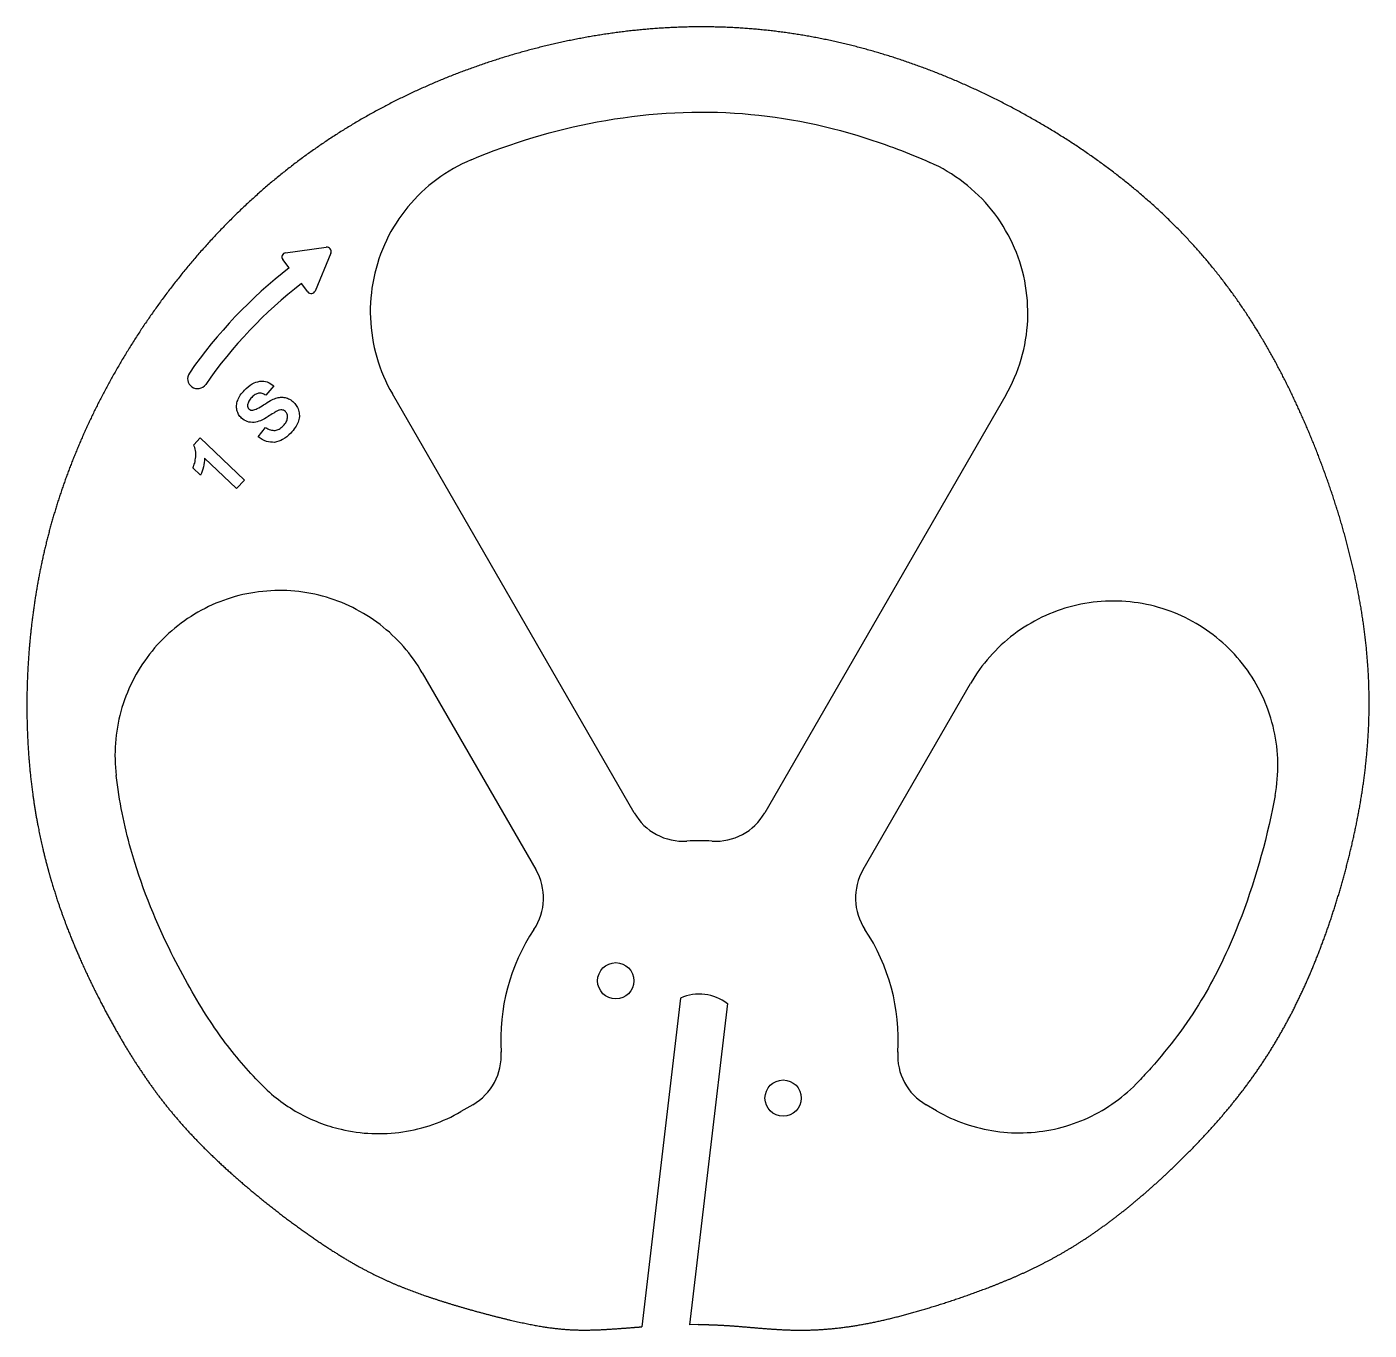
# Model space of a CAD drawing. Extents: x 312 to 548, y 95 to 325.
import ezdxf

# ---------------------------------------------------------------- set-up
doc = ezdxf.new("R2010")
doc.units = 0
doc.header["$LTSCALE"] = 12.7
doc.layers.add('VISIBLE', color=7, linetype='CONTINUOUS')

msp = doc.modelspace()

# ---------------------------------------------------------------- linework, layer by layer
at = {"layer": 'VISIBLE'}
for p, q in [((357.61, 285.22), (364.76, 286.19)), ((358.25, 282.55), (357.11, 284.02)), ((365.55, 285.16), (362.81, 278.48)), ((361.52, 278.31), (360.39, 279.78)), ((355.55, 261.76), (354.12, 260.12)), ((419, 186.59), (376.41, 260.37)), ((484.44, 260.12), (441.99, 186.59)), ((352.77, 252.78), (354.08, 254.45)), ((341.42, 251.4), (342.57, 252.61)), ((342.57, 252.61), (350.38, 245.19)), ((348.96, 243.69), (343.34, 249.04)), ((342.64, 246.03), (341.29, 247.32)), ((350.38, 245.19), (348.96, 243.69)), ((381.67, 211.25), (401.68, 176.59)), ((459.31, 176.59), (478.24, 209.38)), ((427.17, 153.96), (420.35, 96.08)), ((435.42, 152.99), (428.75, 96.44)), ((390.58, 135.19), (388.49, 133.98)), ((472.26, 134.11), (470.4, 135.19)), ((430.25, 96.5), (428.75, 96.44))]:
    msp.add_line(p, q, dxfattribs=at)
for centre in [(415.75, 157.01), (445.23, 136.35)]:
    msp.add_circle(centre, 3.2, dxfattribs=at)
for centre, radius, start, end in [((364.86, 285.44), 0.75, 337.6733, 97.6733), ((357.71, 284.48), 0.75, 97.6733, 217.6733), ((409.28, 216.46), 83.5, 127.6733, 145.2639), ((409.28, 216.46), 80, 127.6733, 145.2639), ((362.12, 278.77), 0.75, 217.6733, 337.6733), ((342.1, 263.04), 1.75, 145.2639, 325.2639), ((427.66, 191.59), 10, 210, 273.6122), ((433.33, 191.59), 10, 266.3878, 330), ((430.49, 146.68), 35, 86.3878, 93.6122), ((393.02, 171.59), 10, 326.3878, 30), ((467.97, 171.59), 10, 150, 213.6122), ((430.49, 146.68), 35, 146.3878, 183.6122), ((430.49, 146.68), 35, 356.3878, 33.6122), ((430.49, 146.68), 8, 52.0273, 114.5241), ((385.58, 143.85), 10, 300, 3.6122), ((475.4, 143.85), 10, 176.3878, 240)]:
    msp.add_arc(centre, radius, start, end, dxfattribs=at)
at = {"layer": 'VISIBLE', "extrusion": (6.12323e-17, 6.12323e-17, -1)}
msp.add_ellipse((366.68, 205.76), major_axis=(-0.64, -62.56), ratio=0.633618, start_param=1.143103, end_param=1.361827, dxfattribs=at)
at = {"layer": 'VISIBLE'}
for points, degree, knots in [([(430.25, 96.5), (430.44, 96.49), (431.54, 96.48), (433.5, 96.43), (436.24, 96.28), (439.67, 95.97), (443.62, 95.62), (447.6, 95.43), (451.67, 95.52), (455.86, 95.91), (460.14, 96.62), (464.49, 97.59), (468.87, 98.78), (473.3, 100.13), (477.75, 101.63), (482.23, 103.27), (486.72, 105.12), (491.2, 107.25), (495.65, 109.72), (500.04, 112.56), (504.37, 115.76), (508.62, 119.25), (512.77, 122.99), (516.8, 126.91), (520.69, 131.02), (524.4, 135.32), (527.9, 139.88), (531.16, 144.74), (534.16, 149.94), (536.9, 155.46), (539.36, 161.27), (541.57, 167.3), (543.51, 173.5), (545.19, 179.8), (546.57, 186.17), (547.63, 192.61), (548.3, 199.15), (548.55, 205.79), (548.32, 212.56), (547.6, 219.47), (546.4, 226.49), (544.75, 233.55), (542.71, 240.59), (540.32, 247.52), (537.63, 254.28), (534.68, 260.8), (531.46, 267.03), (527.95, 272.98), (524.1, 278.64), (519.86, 284.03), (515.2, 289.16), (510.09, 294.04), (504.54, 298.67), (498.59, 303.02), (492.28, 307.08), (485.7, 310.81), (478.9, 314.18), (471.95, 317.14), (464.9, 319.66), (457.77, 321.72), (450.59, 323.31), (443.36, 324.4), (436.08, 325), (428.78, 325.1), (421.46, 324.72), (414.15, 323.86), (406.88, 322.55), (399.69, 320.8), (392.61, 318.63), (385.68, 316.05), (378.94, 313.07), (372.4, 309.69), (366.1, 305.9), (360.04, 301.69), (354.25, 297.06), (348.74, 292.01), (343.54, 286.59), (338.66, 280.83), (334.15, 274.8), (330.04, 268.57), (326.34, 262.22), (323.08, 255.81), (320.27, 249.38), (317.9, 242.94), (315.96, 236.5), (314.42, 230.02), (313.27, 223.46), (312.47, 216.81), (312.03, 210.05), (311.96, 203.2), (312.28, 196.32), (313.02, 189.46), (313.96, 184.05), (314.86, 180.07), (315.54, 177.46), (315.9, 176.17)], 5, [0.2481668, 0.2481668, 0.2481668, 0.2481668, 0.2481668, 0.2481668, 0.25, 0.2583333, 0.2666667, 0.275, 0.2833333, 0.2916667, 0.3, 0.3083333, 0.3166667, 0.325, 0.3333333, 0.3416667, 0.35, 0.3583333, 0.3666667, 0.375, 0.3833333, 0.3916667, 0.4, 0.4083333, 0.4166667, 0.425, 0.4333333, 0.4416667, 0.45, 0.4583333, 0.4666667, 0.475, 0.4833333, 0.4916667, 0.5, 0.5083333, 0.5166667, 0.525, 0.5333333, 0.5416667, 0.55, 0.5583333, 0.5666667, 0.575, 0.5833333, 0.5916667, 0.6, 0.6083333, 0.6166667, 0.625, 0.6333333, 0.6416667, 0.65, 0.6583333, 0.6666667, 0.675, 0.6833333, 0.6916667, 0.7, 0.7083333, 0.7166667, 0.725, 0.7333333, 0.7416667, 0.75, 0.7583333, 0.7666667, 0.775, 0.7833333, 0.7916667, 0.8, 0.8083333, 0.8166667, 0.825, 0.8333333, 0.8416667, 0.85, 0.8583333, 0.8666667, 0.875, 0.8833333, 0.8916667, 0.9, 0.9083333, 0.9166667, 0.925, 0.9333333, 0.9416667, 0.95, 0.9583333, 0.9666667, 0.975, 0.9833333, 0.9916667, 1, 1, 1, 1, 1, 1]), ([(390.31, 301.61), (397.42, 304.59), (404.92, 306.84), (412.49, 308.26), (420.58, 309.77), (428.68, 310.32), (436.64, 309.82), (444.34, 309.34), (451.98, 307.89), (459.61, 305.48), (463.44, 304.27), (467.28, 302.81), (471.05, 301.14)], 3, [-0.8014923, -0.8014923, -0.8014923, -0.8014923, -0.7717473, -0.7717473, -0.7717473, -0.7399503, -0.7399503, -0.7399503, -0.7092138, -0.7092138, -0.7092138, -0.6937892, -0.6937892, -0.6937892, -0.6937892]), ([(390.31, 301.61), (388.15, 300.71), (386.09, 299.54), (384.21, 298.14), (380.45, 295.34), (377.38, 291.62), (375.36, 287.39), (373.34, 283.16), (372.36, 278.43), (372.54, 273.75), (372.72, 269.07), (374.06, 264.43), (376.41, 260.37)], 3, [0, 0, 0, 0, 0.705084, 0.705084, 0.705084, 2.115252, 2.115252, 2.115252, 3.52542, 3.52542, 3.52542, 4.935588, 4.935588, 4.935588, 4.935588]), ([(484.44, 260.12), (485.6, 262.13), (486.52, 264.27), (487.17, 266.5), (488.46, 270.95), (488.67, 275.71), (487.77, 280.26), (486.87, 284.8), (484.86, 289.13), (481.97, 292.74), (479.07, 296.36), (475.29, 299.27), (471.05, 301.14)], 3, [0, 0, 0, 0, 0.697016, 0.697016, 0.697016, 2.091049, 2.091049, 2.091049, 3.485082, 3.485082, 3.485082, 4.879114, 4.879114, 4.879114, 4.879114]), ([(350.35, 261.01), (350.79, 261.44), (351.56, 262.21), (352.62, 262.49), (353.09, 262.61)], 3, [0, 0, 0, 0, 0.1785346, 0.3220243, 0.3220243, 0.3220243, 0.3220243]), ([(353.09, 262.61), (353.54, 262.6), (354.45, 262.59), (355.17, 262.04), (355.55, 261.76)], 3, [0, 0, 0, 0, 0.1295108, 0.2658339, 0.2658339, 0.2658339, 0.2658339]), ([(349.17, 259.22), (349.31, 259.53), (349.61, 260.19), (350.1, 260.73), (350.35, 261.01)], 3, [0, 0, 0, 0, 0.100569, 0.215664, 0.215664, 0.215664, 0.215664]), ([(352.85, 260.51), (352.64, 260.44), (352.18, 260.3), (351.83, 259.96), (351.64, 259.76)], 3, [0, 0, 0, 0, 0.0633525, 0.1439723, 0.1439723, 0.1439723, 0.1439723]), ([(354.12, 260.12), (353.91, 260.25), (353.52, 260.5), (353.06, 260.5), (352.85, 260.51)], 3, [0, 0, 0, 0, 0.0744257, 0.135437, 0.135437, 0.135437, 0.135437]), ([(349.04, 257.5), (348.99, 257.79), (348.91, 258.37), (349.08, 258.93), (349.17, 259.22)], 3, [0, 0, 0, 0, 0.0847231, 0.1745819, 0.1745819, 0.1745819, 0.1745819]), ([(350.9, 258.42), (350.9, 258.29), (350.89, 258.02), (351.06, 257.81), (351.15, 257.71)], 3, [0, 0, 0, 0, 0.03891239, 0.07742291, 0.07742291, 0.07742291, 0.07742291]), ([(351.64, 259.76), (351.45, 259.55), (351.1, 259.15), (350.96, 258.65), (350.9, 258.42)], 3, [0, 0, 0, 0, 0.0847857, 0.1548424, 0.1548424, 0.1548424, 0.1548424]), ([(351.15, 257.71), (351.25, 257.64), (351.45, 257.48), (351.71, 257.49), (351.84, 257.5)], 3, [0, 0, 0, 0, 0.0362461, 0.07465157, 0.07465157, 0.07465157, 0.07465157]), ([(351.84, 257.5), (352.09, 257.58), (352.77, 257.8), (353.36, 258.2), (353.74, 258.45)], 3, [0, 0, 0, 0, 0.0786118, 0.212619, 0.212619, 0.212619, 0.212619]), ([(353.74, 258.45), (354.14, 258.71), (354.83, 259.16), (355.59, 259.48), (355.91, 259.61)], 3, [0, 0, 0, 0, 0.1427528, 0.2468515, 0.2468515, 0.2468515, 0.2468515]), ([(355.91, 259.61), (356.18, 259.68), (356.7, 259.83), (357.25, 259.76), (357.52, 259.72)], 3, [0, 0, 0, 0, 0.0824432, 0.1626938, 0.1626938, 0.1626938, 0.1626938]), ([(357.52, 259.72), (357.79, 259.64), (358.36, 259.46), (358.81, 259.06), (359.05, 258.85)], 3, [0, 0, 0, 0, 0.0837708, 0.1780398, 0.1780398, 0.1780398, 0.1780398]), ([(359.05, 258.85), (359.26, 258.63), (359.67, 258.17), (359.86, 257.59), (359.95, 257.29)], 3, [0, 0, 0, 0, 0.0902701, 0.1821948, 0.1821948, 0.1821948, 0.1821948]), ([(349.83, 256.11), (349.65, 256.31), (349.28, 256.71), (349.12, 257.24), (349.04, 257.5)], 3, [0, 0, 0, 0, 0.0802233, 0.1620922, 0.1620922, 0.1620922, 0.1620922]), ([(352.07, 255.34), (351.65, 255.34), (350.82, 255.35), (350.15, 255.86), (349.83, 256.11)], 3, [0, 0, 0, 0, 0.1231572, 0.243461, 0.243461, 0.243461, 0.243461]), ([(354.53, 256.38), (354.09, 256.1), (353.32, 255.62), (352.44, 255.42), (352.07, 255.34)], 3, [0, 0, 0, 0, 0.1559376, 0.2683896, 0.2683896, 0.2683896, 0.2683896]), ([(356.07, 257.32), (355.88, 257.21), (355.36, 256.91), (354.85, 256.59), (354.53, 256.38)], 3, [0, 0, 0, 0, 0.0650684, 0.1798253, 0.1798253, 0.1798253, 0.1798253]), ([(356.94, 257.56), (356.81, 257.55), (356.5, 257.53), (356.22, 257.39), (356.07, 257.32)], 3, [0, 0, 0, 0, 0.03956455, 0.09155764, 0.09155764, 0.09155764, 0.09155764]), ([(357.56, 257.28), (357.47, 257.35), (357.29, 257.5), (357.05, 257.54), (356.94, 257.56)], 3, [0, 0, 0, 0, 0.03568749, 0.06967538, 0.06967538, 0.06967538, 0.06967538]), ([(357.18, 254.73), (357.39, 254.96), (357.77, 255.38), (357.89, 255.93), (357.95, 256.18)], 3, [0, 0, 0, 0, 0.0924932, 0.1663967, 0.1663967, 0.1663967, 0.1663967]), ([(357.95, 256.18), (357.95, 256.39), (357.94, 256.8), (357.69, 257.12), (357.56, 257.28)], 3, [0, 0, 0, 0, 0.0624206, 0.1195567, 0.1195567, 0.1195567, 0.1195567]), ([(359.82, 255.41), (359.66, 255.08), (359.32, 254.36), (358.79, 253.77), (358.5, 253.45)], 3, [0, 0, 0, 0, 0.1093103, 0.2380405, 0.2380405, 0.2380405, 0.2380405]), ([(359.95, 257.29), (360, 256.98), (360.11, 256.34), (359.92, 255.73), (359.82, 255.41)], 3, [0, 0, 0, 0, 0.0936019, 0.1903686, 0.1903686, 0.1903686, 0.1903686]), ([(354.08, 254.45), (354.36, 254.28), (354.87, 253.96), (355.47, 253.94), (355.74, 253.93)], 3, [0, 0, 0, 0, 0.0965116, 0.1766945, 0.1766945, 0.1766945, 0.1766945]), ([(358.5, 253.45), (358.05, 253.02), (357.25, 252.23), (356.15, 251.95), (355.66, 251.83)], 3, [0, 0, 0, 0, 0.181524, 0.3318753, 0.3318753, 0.3318753, 0.3318753]), ([(355.74, 253.93), (356, 253.99), (356.55, 254.12), (356.96, 254.52), (357.18, 254.73)], 3, [0, 0, 0, 0, 0.077926, 0.1675101, 0.1675101, 0.1675101, 0.1675101]), ([(341.77, 249.28), (341.79, 249.66), (341.82, 250.39), (341.55, 251.07), (341.42, 251.4)], 3, [0, 0, 0, 0, 0.1127081, 0.2174206, 0.2174206, 0.2174206, 0.2174206]), ([(355.66, 251.83), (355.17, 251.85), (354.12, 251.88), (353.24, 252.46), (352.77, 252.78)], 3, [0, 0, 0, 0, 0.1448002, 0.3092406, 0.3092406, 0.3092406, 0.3092406]), ([(341.29, 247.32), (341.4, 247.61), (341.65, 248.24), (341.72, 248.91), (341.77, 249.28)], 3, [0, 0, 0, 0, 0.0923101, 0.2023129, 0.2023129, 0.2023129, 0.2023129]), ([(343.34, 249.04), (343.31, 248.52), (343.24, 247.48), (342.84, 246.52), (342.64, 246.03)], 3, [0, 0, 0, 0, 0.1533329, 0.3101167, 0.3101167, 0.3101167, 0.3101167]), ([(381.67, 211.25), (379.78, 214.53), (377.24, 217.43), (374.24, 219.74), (371.23, 222.04), (367.78, 223.76), (364.12, 224.74), (360.47, 225.73), (356.62, 225.99), (352.86, 225.51), (349.11, 225.03), (345.45, 223.8), (342.16, 221.92), (338.88, 220.05), (335.96, 217.52), (333.64, 214.53), (331.32, 211.54), (329.6, 208.09), (328.59, 204.44), (327.59, 200.79), (327.31, 196.94), (327.78, 193.18)], 3, [0, 0, 0, 0, 1.138874, 1.138874, 1.138874, 2.277749, 2.277749, 2.277749, 3.416623, 3.416623, 3.416623, 4.555497, 4.555497, 4.555497, 5.694372, 5.694372, 5.694372, 6.833246, 6.833246, 6.833246, 7.97212, 7.97212, 7.97212, 7.97212]), ([(531.88, 189.64), (532.58, 193.44), (532.5, 197.39), (531.67, 201.16), (530.83, 204.94), (529.23, 208.54), (526.99, 211.69), (524.75, 214.84), (521.87, 217.54), (518.58, 219.57), (515.29, 221.6), (511.59, 222.96), (507.77, 223.55), (503.94, 224.13), (500, 223.95), (496.26, 223), (492.51, 222.06), (488.95, 220.35), (485.87, 218.02), (482.78, 215.69), (480.17, 212.73), (478.24, 209.38)], 3, [0, 0, 0, 0, 1.163149, 1.163149, 1.163149, 2.326297, 2.326297, 2.326297, 3.489446, 3.489446, 3.489446, 4.652594, 4.652594, 4.652594, 5.815743, 5.815743, 5.815743, 6.978892, 6.978892, 6.978892, 8.14204, 8.14204, 8.14204, 8.14204]), ([(531.88, 189.64), (531.73, 188.85), (531.58, 188.06), (531.41, 187.27), (529.91, 179.99), (527.68, 172.59), (525, 165.96), (523.16, 161.43), (521.12, 157.31), (518.87, 153.58), (516.25, 149.26), (513.31, 145.39), (509.98, 141.64), (509.29, 140.87), (508.59, 140.11), (507.88, 139.35)], 3, [-0.50930325, -0.50930325, -0.50930325, -0.50930325, -0.50579404, -0.50579404, -0.50579404, -0.47359064, -0.47359064, -0.47359064, -0.45162382, -0.45162382, -0.45162382, -0.42619169, -0.42619169, -0.42619169, -0.42097855, -0.42097855, -0.42097855, -0.42097855]), ([(353.28, 138.8), (352.04, 140.06), (350.9, 141.31), (349.84, 142.54), (347.53, 145.24), (345.58, 147.93), (343.63, 150.98), (341.41, 154.45), (339.19, 158.42), (337.08, 162.75), (334.46, 168.11), (332.07, 173.99), (330.35, 180.18)], 3, [-0.07965528, -0.07965528, -0.07965528, -0.07965528, -0.07057303, -0.07057303, -0.07057303, -0.05071103, -0.05071103, -0.05071103, -0.02804864, -0.02804864, -0.02804864, 0, 0, 0, 0]), ([(315.9, 176.17), (316.26, 174.88), (317.01, 172.32), (318.26, 168.56), (320.1, 163.73), (322.62, 158.06), (325.26, 152.75), (327.96, 147.82), (330.71, 143.23), (333.6, 138.89), (336.74, 134.7), (340.27, 130.59), (344.26, 126.5), (348.68, 122.43), (353.37, 118.49), (358.14, 114.78), (362.77, 111.46), (367.13, 108.59), (371.24, 106.21), (375.25, 104.22), (379.4, 102.51), (383.83, 100.96), (388.55, 99.52), (393.33, 98.19), (397.9, 97.06), (402.06, 96.19), (405.8, 95.64), (409.41, 95.44), (412.94, 95.53), (415.98, 95.74), (418.3, 95.93), (419.77, 96.04), (420.35, 96.08)], 5, [0, 0, 0, 0, 0, 0, 0.0083333, 0.0166667, 0.025, 0.0333333, 0.0416667, 0.05, 0.0583333, 0.0666667, 0.075, 0.0833333, 0.0916667, 0.1, 0.1083333, 0.1166667, 0.125, 0.1333333, 0.1416667, 0.15, 0.1583333, 0.1666667, 0.175, 0.1833333, 0.1916667, 0.2, 0.2083333, 0.2166667, 0.225, 0.2302537, 0.2302537, 0.2302537, 0.2302537, 0.2302537, 0.2302537]), ([(353.28, 138.8), (355.19, 136.85), (357.38, 135.17), (359.76, 133.83), (362.14, 132.49), (364.71, 131.48), (367.37, 130.86), (370.92, 130.03), (374.63, 129.87), (378.23, 130.41), (381.83, 130.94), (385.34, 132.16), (388.49, 133.98)], 3, [0, 0, 0, 0, 0.821869, 0.821869, 0.821869, 1.643739, 1.643739, 1.643739, 2.739564, 2.739564, 2.739564, 3.83539, 3.83539, 3.83539, 3.83539]), ([(472.26, 134.11), (475.47, 132.27), (479.03, 131.04), (482.69, 130.52), (484.52, 130.26), (486.37, 130.17), (488.22, 130.27), (491.91, 130.45), (495.57, 131.35), (498.93, 132.9), (502.28, 134.45), (505.34, 136.66), (507.88, 139.35)], 3, [0, 0, 0, 0, 1.112259, 1.112259, 1.112259, 1.668389, 1.668389, 1.668389, 2.780648, 2.780648, 2.780648, 3.892907, 3.892907, 3.892907, 3.892907])]:
    msp.add_open_spline(points, degree=degree, knots=knots, dxfattribs=at)

doc.saveas('drawing.dxf')
